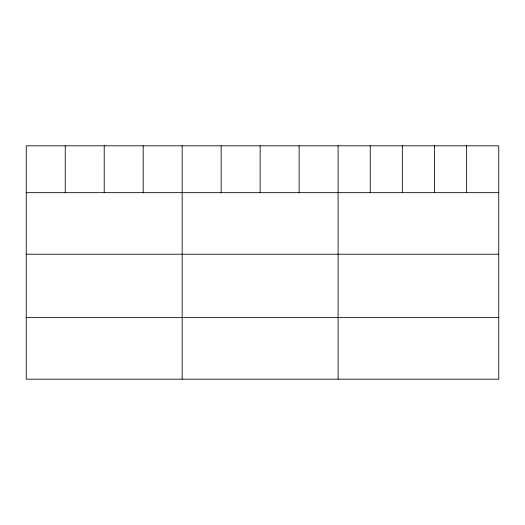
<?xml version="1.0" encoding="UTF-8"?>
<svg xmlns="http://www.w3.org/2000/svg" width="525" height="525" viewBox="0 0 525 525"><rect width="100%" height="100%" fill="white"/><g stroke="black" fill="none" stroke-linecap="round" stroke-linejoin="round"><path stroke-width="0.79" d="M498.75 192.668L498.75 379.188L26.25 379.188L26.25 145.812L498.75 145.812L498.75 192.668L26.25 192.668M26.25 254.218L498.75 254.218M26.25 317.632L498.75 317.632M466.62 145.812L466.62 192.668M434.49 145.812L434.49 192.668M402.36 145.812L402.36 192.668M370.23 145.812L370.23 192.668M338.1 145.812L338.1 379.188M299.119 145.812L299.119 192.668M260.137 145.812L260.137 192.668M221.156 145.812L221.156 192.668M182.175 145.812L182.175 379.188M143.194 145.812L143.194 192.668M104.213 145.812L104.213 192.668M65.231 145.812L65.231 192.668"/></g></svg>
